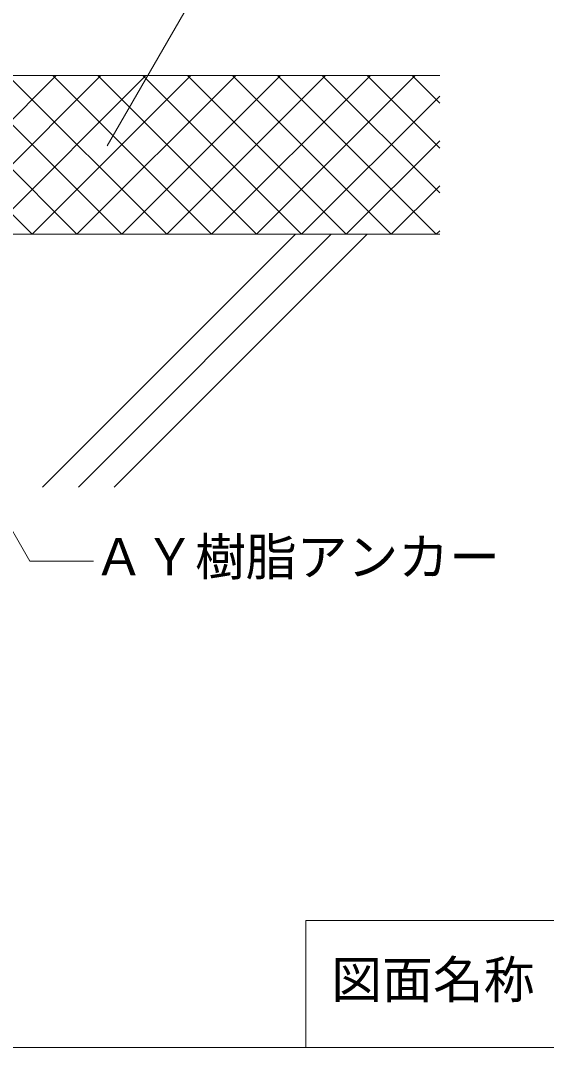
# Model space of a CAD drawing. Units: millimetres, scale not verified. Extents: x -270 to 270, y -189 to 184.
# Drawn here: x -14.9 to 67.9, y -176 to -14.2 of the extents above; entities that cross this region are included whole.
import ezdxf
from ezdxf.enums import TextEntityAlignment as Align

# ---------------------------------------------------------------- set-up
doc = ezdxf.new("R2010")
doc.units = ezdxf.units.MM
doc.header["$LTSCALE"] = 2
for name, color, linetype, lineweight in [('1-3_断熱材', 2, 'Continuous', 18), ('1-A_元図・躯体', 7, 'Continuous', 18), ('1-B_その他', 33, 'Continuous', 18), ('E-E', 7, 'Continuous', 18), ('F-F', 7, 'Continuous', 18)]:
    doc.layers.add(name, color=color, linetype=linetype, lineweight=lineweight)
doc.styles.add('ＭＳ ゴシック', font='')
doc.styles.get('ＭＳ ゴシック').set_extended_font_data('MS Gothic')

msp = doc.modelspace()

# ---------------------------------------------------------------- linework, layer by layer
at = {"layer": '1-3_断熱材'}
for p, q in [((-76.775, -22.855), (51.068, -22.855)), ((-30.766, -44.274), (-9.348, -22.855)), ((-6.064, -47.855), (-30.766, -23.153)), ((-27.277, -47.855), (-2.277, -22.855)), ((1.007, -47.855), (-23.993, -22.855)), ((-20.206, -47.855), (4.794, -22.855)), ((8.078, -47.855), (-16.922, -22.855)), ((-13.135, -47.855), (11.865, -22.855)), ((15.149, -47.855), (-9.851, -22.855)), ((-6.064, -47.855), (18.936, -22.855)), ((22.22, -47.855), (-2.78, -22.855)), ((1.007, -47.855), (26.007, -22.855)), ((29.291, -47.855), (4.291, -22.855)), ((8.078, -47.855), (33.078, -22.855)), ((36.362, -47.855), (11.362, -22.855)), ((15.149, -47.855), (40.149, -22.855)), ((43.433, -47.855), (18.433, -22.855)), ((22.22, -47.855), (47.22, -22.855)), ((50.504, -47.855), (25.504, -22.855)), ((51.068, -41.348), (32.576, -22.855)), ((51.068, -34.277), (39.647, -22.855)), ((51.068, -27.206), (46.718, -22.855)), ((29.291, -47.855), (51.068, -26.079)), ((-13.135, -47.855), (-30.766, -30.224)), ((36.362, -47.855), (51.068, -33.15)), ((43.433, -47.855), (51.068, -40.221)), ((-76.775, -47.855), (51.068, -47.855)), ((50.504, -47.855), (51.068, -47.292))]:
    msp.add_line(p, q, dxfattribs=at)
at = {"layer": '1-A_元図・躯体'}
for p, q in [((-76.775, -47.855), (51.068, -47.855)), ((-11.499, -87.686), (28.332, -47.855)), ((-5.842, -87.686), (33.989, -47.855)), ((-0.185, -87.686), (39.645, -47.855))]:
    msp.add_line(p, q, dxfattribs=at)
at = {"layer": '1-B_その他'}
msp.add_line((-30.766, -22.855), (51.068, -22.855), dxfattribs=at)
at = {"layer": 'E-E'}
for p, q in [((-1.319, -33.897), (23.939, 9.85)), ((-33.464, -64.738), (-13.464, -99.379)), ((-13.464, -99.379), (-3.464, -99.379))]:
    msp.add_line(p, q, dxfattribs=at)
at = {"layer": 'F-F'}
msp.add_line((30, -176), (30, -156), dxfattribs=at)
for points in [[(-270, 184), (270, 184), (270, -176), (-270, -176)], [(270, -156), (80.236, -156), (30, -156)]]:
    msp.add_lwpolyline(points, dxfattribs=at)

# ---------------------------------------------------------------- texts
at = {"layer": 'E-E', "style": 'ＭＳ ゴシック'}
for s, p in [('ＡＹ樹脂アンカー', (-3.464, -103.379)), ('図面名称', (34, -170))]:
    msp.add_text(s, height=5.865, dxfattribs=at).set_placement(p, align=Align.BOTTOM_LEFT)

doc.saveas('drawing.dxf')
